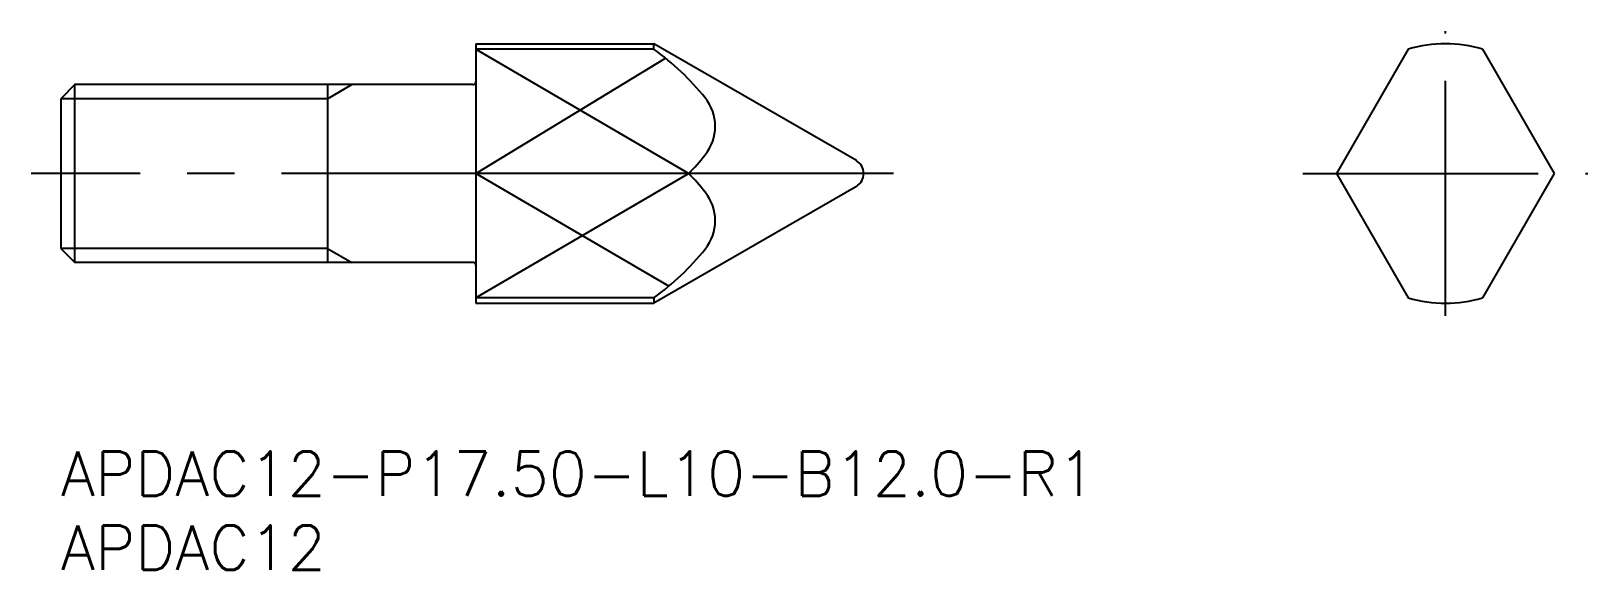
# Model space of a CAD drawing. Extents: x -2 to 103, y -8 to 28.
import ezdxf

# ---------------------------------------------------------------- set-up
doc = ezdxf.new("R2010")
doc.units = 0
doc.header["$LTSCALE"] = 0.5
doc.linetypes.add('CENTER', pattern=[50.8, 31.75, -6.35, 6.35, -6.35])
for name, color, linetype in [('MSM_CENTER', 1, 'CENTER'), ('MSM_CONTINUOUS', 7, 'CONTINUOUS'), ('MSM_NARROW', 5, 'CONTINUOUS'), ('MSM_PART_NUMBER', 7, 'CONTINUOUS')]:
    doc.layers.add(name, color=color, linetype=linetype)
doc.styles.get("Standard").update_dxf_attribs({"font": 'txt.shx', "height": 2, "bigfont": 'bigfont.shx'})

# ---------------------------------------------------------------- blocks, each defined once
blk = doc.blocks.new('*U14')
at = {"layer": 'MSM_PART_NUMBER'}
blk.add_text('APDAC12-P17.50-L10-B12.0-R1', height=3, dxfattribs=at).set_placement((0, -3))
blk = doc.blocks.new('*U15')
at = {"layer": 'MSM_PART_NUMBER'}
blk.add_text('APDAC12', height=3, dxfattribs=at).set_placement((0, -8))

msp = doc.modelspace()

# ---------------------------------------------------------------- linework, layer by layer
at = {"layer": 'MSM_CENTER'}
for p, q in [((93.39, 9.14), (93.39, 28.36)), ((56.16, 18.75), (-2, 18.75)), ((83.78, 18.75), (103, 18.75))]:
    msp.add_line(p, q, dxfattribs=at)
at = {"layer": 'MSM_CONTINUOUS'}
for p, q in [((28, 27.5), (28, 10)), ((28, 27.5), (40, 27.5)), ((53.66, 19.62), (40, 27.5)), ((40, 27.14), (28, 27.14)), ((90.89, 27.14), (86.05, 18.75)), ((95.89, 27.14), (100.73, 18.75)), ((0.95, 24.75), (0, 23.8)), ((27.8, 24.75), (0.95, 24.75)), ((0.95, 12.75), (0.95, 24.75)), ((18, 24.75), (18, 12.75)), ((0, 23.8), (0, 13.7)), ((42.35, 18.75), (28, 18.75)), ((53.66, 17.88), (40, 10)), ((86.05, 18.75), (90.89, 10.36)), ((100.73, 18.75), (95.89, 10.36)), ((0, 13.7), (0.95, 12.75)), ((27.8, 12.75), (0.95, 12.75)), ((40, 10.36), (28, 10.36)), ((28, 10), (40, 10))]:
    msp.add_line(p, q, dxfattribs=at)
for centre, radius, start, end in [((93.39, 18.75), 8.75, 73.3985, 106.6015), ((29.46, 12.55), 18, 38.9051, 54.1498), ((27.8, 24.95), 0.2, 270, 0), ((41.08, 21.93), 3.06, 321.0949, 38.9051), ((29.46, 31.31), 18, 315.7415, 321.0949), ((53.16, 18.75), 1, 300, 60), ((29.46, 6.19), 18, 38.9051, 44.2585), ((41.08, 15.57), 3.06, 321.0949, 38.9051), ((27.8, 12.55), 0.2, 0, 90), ((29.46, 24.95), 18, 305.8502, 321.0949), ((93.39, 18.75), 8.75, 253.3985, 286.6015)]:
    msp.add_arc(centre, radius, start, end, dxfattribs=at)
at = {"layer": 'MSM_NARROW'}
for p, q in [((40, 27.14), (40, 27.41)), ((28, 27.14), (42.35, 18.75)), ((28, 18.75), (40.78, 26.54)), ((18, 23.8), (19.64, 24.75)), ((18, 23.8), (0, 23.8)), ((42.35, 18.75), (28, 10.36)), ((41.01, 11.15), (28, 18.75)), ((18, 13.7), (0, 13.7)), ((18, 13.7), (19.64, 12.75)), ((40, 10.36), (40, 10.09))]:
    msp.add_line(p, q, dxfattribs=at)

# ---------------------------------------------------------------- block references
at = {"layer": 'MSM_CONTINUOUS'}
for name in ['*U14', '*U15']:
    msp.add_blockref(name, (0, 0), dxfattribs=at)

doc.saveas('drawing.dxf')
